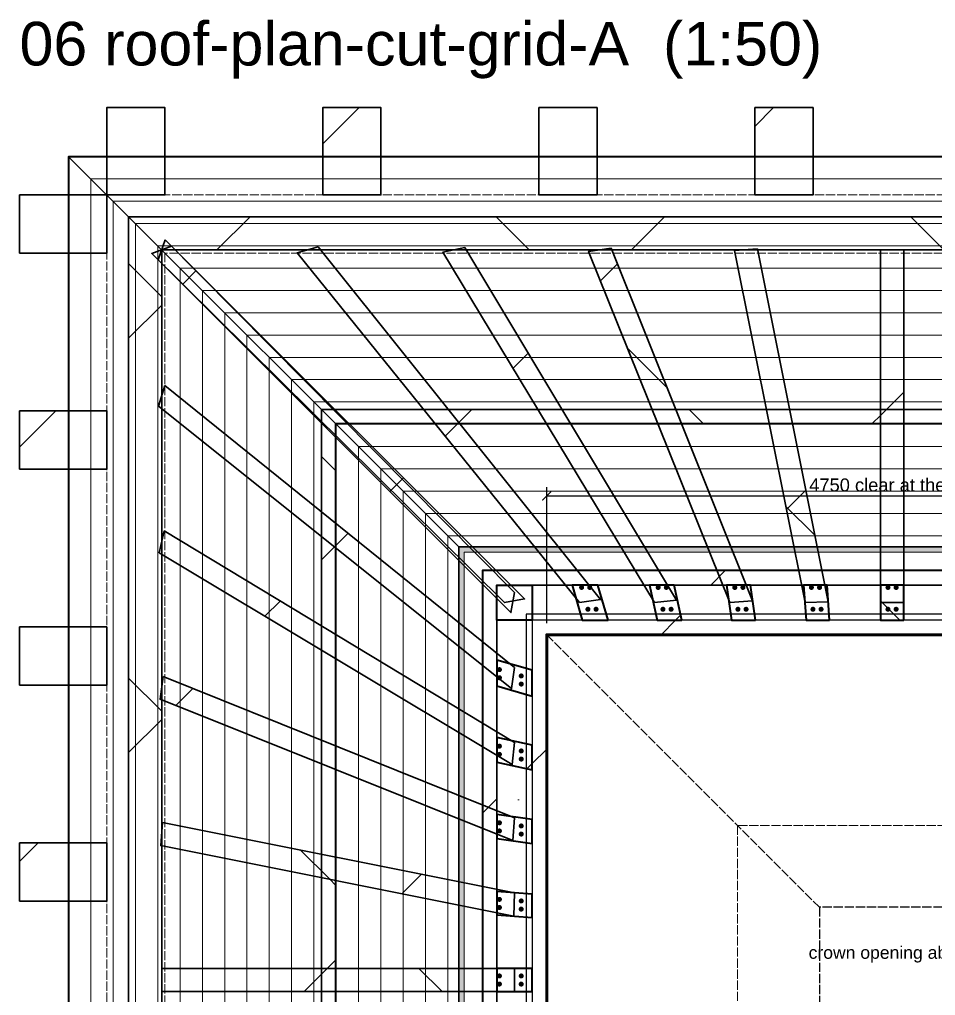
# Model space of a CAD drawing. Header units: millimetres. Extents: x 0 to 157867, y -2 to 14466.
# Drawn here: x 87367 to 93665, y 6627 to 13339 of the extents above; entities that cross this region are included whole.
import ezdxf
from ezdxf.enums import TextEntityAlignment as Align

# ---------------------------------------------------------------- set-up
doc = ezdxf.new("R2010")
doc.units = ezdxf.units.MM
doc.linetypes.add('DASHED', pattern=[1.524, 1.27, -0.254])
for name, color, linetype, lineweight in [('CLADDING', 7, 'Continuous', 9), ('DIMS', 3, 'CONTINUOUS', 18), ('HATCH-CAST', 7, 'CONTINUOUS', 9), ('HATCH-INSULATION', 7, 'Continuous', 9), ('HATCH-PRINTED', 7, 'CONTINUOUS', 9), ('HIDDEN-AXIS', 8, 'DASHED', 18), ('LINES', 7, 'CONTINUOUS', 25), ('OUTLINE-CUT', 7, 'CONTINUOUS', 50), ('OUTLINE-FINE', 7, 'CONTINUOUS', 25), ('SHEET-LABELS', 2, 'Continuous', 25), ('TEXT', 7, 'CONTINUOUS', 18)]:
    doc.layers.add(name, color=color, linetype=linetype, lineweight=lineweight)
doc.styles.get("Standard").update_dxf_attribs({"font": 'arial.ttf'})
doc.dimstyles.new('PYR-1-50', dxfattribs={"dimscale": 50, "dimtxt": 1.8, "dimasz": 1.2, "dimexe": 1.2, "dimexo": 0.8, "dimgap": 0.6, "dimtad": 1, "dimdec": 0, "dimtxsty": 'Standard', "dimblk": 'ARCHTICK', "dimcen": 2.5, "dimclrd": 3, "dimclre": 3, "dimclrt": 7, "dimazin": 3, "dimtfac": 1, "dimtmove": 0, "dimatfit": 3})
pattern_1 = [(45, (0, 0), (-1425.35, 1425.35), [])]
pattern_2 = [(45, (0, 0), (-1425.35, 1425.35), []), (135, (0, 0), (-1425.35, -1425.35), [])]
pattern_3 = [(0, (0, 0), (442.913, 885.827), [0, -885.827])]

# ---------------------------------------------------------------- blocks, each defined once
blk = doc.blocks.new('_ARCHTICK')
at = {"color": 0, "linetype": 'BYBLOCK', "const_width": 0.15}
blk.add_lwpolyline([(-0.5, -0.5), (0.5, 0.5)], dxfattribs=at)

msp = doc.modelspace()

# ---------------------------------------------------------------- hatches: boundary and pattern name
at = {"layer": 'CLADDING', "ltscale": 50}
h = msp.add_hatch(color=7, dxfattribs=at)
h.dxf.hatch_style = 1
h.paths.add_polyline_path([(96346.1, 9712.3), (96346.1, 3753.9), (90387.7, 3753.9), (90387.7, 9712.3)])
h.paths.add_polyline_path([(96308.6, 9674.8), (90425.2, 9674.8), (90425.2, 3791.4), (96308.6, 3791.4)])
at = {"layer": 'HATCH-CAST', "ltscale": 50}
h = msp.add_hatch(dxfattribs=at)
h.set_pattern_fill('ANSI37', scale=25.19685)
h.set_pattern_definition(pattern_2)
h.paths.add_polyline_path([(98616.9, 1483.1), (88116.9, 1483.1), (88116.9, 11983.1), (98616.9, 11983.1)])
h.paths.add_polyline_path([(88319.4, 11687.1), (88344.4, 11662.1), (88344.4, 10751.1), (88323.4, 10679.1), (88344.4, 10662.2), (88344.4, 9746.6), (88327.9, 9671.4), (88344.4, 9661.5), (88344.4, 8742.1), (88333, 8664.3), (88344.4, 8659.8), (88344.4, 7737.6), (88338.6, 7658.2), (88344.4, 7657), (88344.4, 6813.1), (88344.4, 6653.1), (88344.4, 5809.2), (88338.6, 5808), (88344.4, 5728.6), (88344.4, 4806.4), (88333, 4801.9), (88344.4, 4724.1), (88344.4, 3804.7), (88327.9, 3794.8), (88344.4, 3719.6), (88344.4, 2803.9), (88323.4, 2787.1), (88344.4, 2715.1), (88344.4, 1804.1), (88319.4, 1779.1), (88319.5, 1778.7), (88275.9, 1735.6), (88344.4, 1710.6), (88369.4, 1642.1), (88412.5, 1685.7), (88412.9, 1685.6), (88437.9, 1710.6), (89348.9, 1710.6), (89420.9, 1689.6), (89437.7, 1710.6), (90353.4, 1710.6), (90428.6, 1694.1), (90438.5, 1710.6), (91357.9, 1710.6), (91435.7, 1699.2), (91440.2, 1710.6), (92362.4, 1710.6), (92441.8, 1704.8), (92443, 1710.6), (93286.9, 1710.6), (93446.9, 1710.6), (94290.8, 1710.6), (94292, 1704.8), (94371.4, 1710.6), (95293.6, 1710.6), (95298.1, 1699.2), (95375.9, 1710.6), (96295.3, 1710.6), (96305.2, 1694.1), (96380.4, 1710.6), (97296, 1710.6), (97312.9, 1689.6), (97384.9, 1710.6), (98295.9, 1710.6), (98320.9, 1685.6), (98321.2, 1685.7), (98364.4, 1642.1), (98389.4, 1710.6), (98457.9, 1735.6), (98414.3, 1778.7), (98414.4, 1779.1), (98389.4, 1804.1), (98389.4, 2715.1), (98410.4, 2787.1), (98389.4, 2803.9), (98389.4, 3719.6), (98405.9, 3794.8), (98389.4, 3804.7), (98389.4, 4724.1), (98400.7, 4801.9), (98389.4, 4806.4), (98389.4, 5728.6), (98395.2, 5808), (98389.4, 5809.2), (98389.4, 6653.1), (98389.4, 6813.1), (98389.4, 7657), (98395.2, 7658.2), (98389.4, 7737.6), (98389.4, 8659.8), (98400.7, 8664.3), (98389.4, 8742.1), (98389.4, 9661.5), (98405.9, 9671.4), (98389.4, 9746.6), (98389.4, 10662.2), (98410.4, 10679.1), (98389.4, 10751.1), (98389.4, 11662.1), (98414.4, 11687.1), (98414.3, 11687.5), (98457.9, 11730.6), (98389.4, 11755.6), (98364.4, 11824.1), (98321.2, 11780.5), (98320.9, 11780.6), (98295.9, 11755.6), (97384.9, 11755.6), (97312.9, 11776.6), (97296, 11755.6), (96380.4, 11755.6), (96305.2, 11772.1), (96295.3, 11755.6), (95375.9, 11755.6), (95298.1, 11766.9), (95293.6, 11755.6), (94371.4, 11755.6), (94292, 11761.4), (94290.8, 11755.6), (93446.9, 11755.6), (93286.9, 11755.6), (92443, 11755.6), (92441.8, 11761.4), (92362.4, 11755.6), (91440.2, 11755.6), (91435.7, 11766.9), (91357.9, 11755.6), (90438.5, 11755.6), (90428.6, 11772.1), (90353.4, 11755.6), (89437.7, 11755.6), (89420.9, 11776.6), (89348.9, 11755.6), (88437.9, 11755.6), (88412.9, 11780.6), (88412.5, 11780.5), (88369.4, 11824.1), (88344.4, 11755.6), (88275.9, 11730.6), (88319.5, 11687.5)])
h = msp.add_hatch(dxfattribs=at)
h.set_pattern_fill('ANSI37', scale=25.19685)
h.set_pattern_definition(pattern_2)
h.paths.add_polyline_path([(88344.4, 11755.6), (88369.4, 11824.1), (88412.5, 11780.5)])
h = msp.add_hatch(dxfattribs=at)
h.set_pattern_fill('ANSI37', scale=25.19685)
h.set_pattern_definition(pattern_2)
h.paths.add_polyline_path([(90425.2, 9603.4), (88275.9, 11730.6), (88412.9, 11780.6), (90518.7, 9674.8), (90425.2, 9674.8)])
h = msp.add_hatch(dxfattribs=at)
h.set_pattern_fill('ANSI37', scale=25.19685)
h.set_pattern_definition(pattern_2)
h.paths.add_polyline_path([(89276.9, 11734.6), (89420.9, 11776.6), (91102.4, 9674.8), (90939.1, 9674.8)])
h = msp.add_hatch(dxfattribs=at)
h.set_pattern_fill('ANSI37', scale=25.19685)
h.set_pattern_definition(pattern_2)
h.paths.add_polyline_path([(90278.2, 11739.1), (90428.6, 11772.1), (91687, 9674.8), (91525.3, 9674.8)])
h = msp.add_hatch(dxfattribs=at)
h.set_pattern_fill('ANSI37', scale=25.19685)
h.set_pattern_definition(pattern_2)
h.paths.add_polyline_path([(91280.1, 11744.2), (91435.7, 11766.9), (92272.5, 9674.8), (92111.8, 9674.8)])
h = msp.add_hatch(dxfattribs=at)
h.set_pattern_fill('ANSI37', scale=25.19685)
h.set_pattern_definition(pattern_2)
h.paths.add_polyline_path([(92283, 11749.8), (92441.8, 11761.4), (92859.1, 9674.8), (92699, 9674.8)])
h = msp.add_hatch(dxfattribs=at)
h.set_pattern_fill('ANSI37', scale=25.19685)
h.set_pattern_definition(pattern_2)
h.paths.add_polyline_path([(93286.9, 11755.6), (93446.9, 11755.6), (93446.9, 9674.8), (93286.9, 9674.8)])
h = msp.add_hatch(dxfattribs=at)
h.set_pattern_fill('ANSI37', scale=25.19685)
h.set_pattern_definition(pattern_2)
h.paths.add_polyline_path([(90425.2, 9603.4), (90425.2, 9581.3), (88319.4, 11687.1), (88319.5, 11687.5)])
h = msp.add_hatch(dxfattribs=at)
h.set_pattern_fill('ANSI37', scale=25.19685)
h.set_pattern_definition(pattern_2)
h.paths.add_polyline_path([(90425.2, 9160.9), (90425.2, 8997.6), (88323.4, 10679.1), (88365.4, 10823.1)])
h = msp.add_hatch(dxfattribs=at)
h.set_pattern_fill('ANSI37', scale=25.19685)
h.set_pattern_definition(pattern_2)
h.paths.add_polyline_path([(90225.1, 10559.6), (89633.9, 10559.6), (89536.8, 10656.6), (90146.7, 10656.6)])
h = msp.add_hatch(dxfattribs=at)
h.set_pattern_fill('ANSI37', scale=25.19685)
h.set_pattern_definition(pattern_2)
h.paths.add_polyline_path([(90990.8, 10559.6), (90394.6, 10559.6), (90316.9, 10656.6), (90932.1, 10656.6)])
h = msp.add_hatch(dxfattribs=at)
h.set_pattern_fill('ANSI37', scale=25.19685)
h.set_pattern_definition(pattern_2)
h.paths.add_polyline_path([(91756.2, 10559.6), (91156.1, 10559.6), (91097.9, 10656.6), (91717.2, 10656.6)])
h = msp.add_hatch(dxfattribs=at)
h.set_pattern_fill('ANSI37', scale=25.19685)
h.set_pattern_definition(pattern_2)
h.paths.add_polyline_path([(92521.6, 10559.6), (91918.6, 10559.6), (91879.8, 10656.6), (92502.1, 10656.6)])
h = msp.add_hatch(dxfattribs=at)
h.set_pattern_fill('ANSI37', scale=25.19685)
h.set_pattern_definition(pattern_2)
h.paths.add_polyline_path([(93286.9, 10559.6), (92682.2, 10559.6), (92662.8, 10656.6), (93286.9, 10656.6)])
h = msp.add_hatch(dxfattribs=at)
h.set_pattern_fill('ANSI37', scale=25.19685)
h.set_pattern_definition(pattern_2)
h.paths.add_polyline_path([(94051.6, 10559.6), (93446.9, 10559.6), (93446.9, 10656.6), (94071, 10656.6)])
h = msp.add_hatch(dxfattribs=at)
h.set_pattern_fill('ANSI37', scale=25.19685)
h.set_pattern_definition(pattern_2)
h.paths.add_polyline_path([(89540.4, 10466.1), (89540.4, 9874.9), (89443.4, 9953.2), (89443.4, 10563.2)])
h = msp.add_hatch(dxfattribs=at)
h.set_pattern_fill('ANSI37', scale=25.19685)
h.set_pattern_definition(pattern_2)
h.paths.add_polyline_path([(90425.2, 8574.7), (90425.2, 8413), (88327.9, 9671.4), (88360.9, 9821.8)])
h = msp.add_hatch(dxfattribs=at)
h.set_pattern_fill('ANSI37', scale=25.19685)
h.set_pattern_definition(pattern_2)
h.paths.add_polyline_path([(89540.4, 9705.4), (89540.4, 9109.2), (89443.4, 9167.9), (89443.4, 9783.1)])
h = msp.add_hatch(dxfattribs=at)
h.set_pattern_fill('ANSI37', scale=25.19685)
h.set_pattern_definition(pattern_2)
h.paths.add_polyline_path([(90650.2, 9449.8), (90891.9, 9449.8), (90891.9, 9208.1), (90650.2, 9208.1)])
h = msp.add_hatch(dxfattribs=at)
h.set_pattern_fill('ANSI37', scale=25.19685)
h.set_pattern_definition(pattern_2)
h.paths.add_polyline_path([(91236.4, 9208.1), (91166.3, 9449.8), (91344, 9449.8), (91414.1, 9208.1)])
h = msp.add_hatch(dxfattribs=at)
h.set_pattern_fill('ANSI37', scale=25.19685)
h.set_pattern_definition(pattern_2)
h.paths.add_polyline_path([(91698, 9449.8), (91868.2, 9449.8), (91920.8, 9208.1), (91750.6, 9208.1)])
h = msp.add_hatch(dxfattribs=at)
h.set_pattern_fill('ANSI37', scale=25.19685)
h.set_pattern_definition(pattern_2)
h.paths.add_polyline_path([(92393.3, 9449.8), (92428.4, 9208.1), (92263.8, 9208.1), (92228.7, 9449.8)])
h = msp.add_hatch(dxfattribs=at)
h.set_pattern_fill('ANSI37', scale=25.19685)
h.set_pattern_definition(pattern_2)
h.paths.add_polyline_path([(92937.1, 9208.1), (92775.9, 9208.1), (92758.4, 9449.8), (92919.5, 9449.8)])
h = msp.add_hatch(dxfattribs=at)
h.set_pattern_fill('ANSI37', scale=25.19685)
h.set_pattern_definition(pattern_2)
h.paths.add_polyline_path([(93286.9, 9208.1), (93286.9, 9449.8), (93446.9, 9449.8), (93446.9, 9208.1)])
h = msp.add_hatch(dxfattribs=at)
h.set_pattern_fill('ANSI37', scale=25.19685)
h.set_pattern_definition(pattern_2)
h.paths.add_polyline_path([(89540.4, 8943.9), (89540.4, 8343.8), (89443.4, 8382.8), (89443.4, 9002.1)])
h = msp.add_hatch(dxfattribs=at)
h.set_pattern_fill('ANSI37', scale=25.19685)
h.set_pattern_definition(pattern_2)
h.paths.add_polyline_path([(90891.9, 8863.6), (90891.9, 8685.9), (90650.2, 8755.9), (90650.2, 8933.7)])
h = msp.add_hatch(dxfattribs=at)
h.set_pattern_fill('ANSI37', scale=25.19685)
h.set_pattern_definition(pattern_2)
h.paths.add_polyline_path([(90425.2, 7988.2), (90425.2, 7827.5), (88333, 8664.3), (88355.7, 8819.9)])
h = msp.add_hatch(dxfattribs=at)
h.set_pattern_fill('ANSI37', scale=25.19685)
h.set_pattern_definition(pattern_2)
h.paths.add_polyline_path([(90650.2, 8402), (90891.9, 8349.4), (90891.9, 8179.2), (90650.2, 8231.8)])
h = msp.add_hatch(dxfattribs=at)
h.set_pattern_fill('ANSI37', scale=25.19685)
h.set_pattern_definition(pattern_2)
h.paths.add_polyline_path([(89540.4, 8181.4), (89540.4, 7578.4), (89443.4, 7597.9), (89443.4, 8220.2)])
h = msp.add_hatch(dxfattribs=at)
h.set_pattern_fill('ANSI37', scale=25.19685)
h.set_pattern_definition(pattern_2)
h.paths.add_polyline_path([(90650.2, 7706.6), (90650.2, 7871.3), (90891.9, 7836.2), (90891.9, 7671.6)])
h = msp.add_hatch(dxfattribs=at)
h.set_pattern_fill('ANSI37', scale=25.19685)
h.set_pattern_definition(pattern_2)
h.paths.add_polyline_path([(90425.2, 7401), (90425.2, 7240.8), (88338.6, 7658.2), (88350.2, 7817)])
h = msp.add_hatch(dxfattribs=at)
h.set_pattern_fill('ANSI37', scale=25.19685)
h.set_pattern_definition(pattern_2)
h.paths.add_polyline_path([(89540.4, 7417.8), (89540.4, 6813.1), (89443.4, 6813.1), (89443.4, 7437.2)])
h = msp.add_hatch(dxfattribs=at)
h.set_pattern_fill('ANSI37', scale=25.19685)
h.set_pattern_definition(pattern_2)
h.paths.add_polyline_path([(90891.9, 7162.9), (90650.2, 7180.4), (90650.2, 7341.6), (90891.9, 7324.1)])
h = msp.add_hatch(dxfattribs=at)
h.set_pattern_fill('ANSI37', scale=25.19685)
h.set_pattern_definition(pattern_2)
h.paths.add_polyline_path([(90425.2, 6813.1), (90425.2, 6653.1), (88344.4, 6653.1), (88344.4, 6813.1)])
h = msp.add_hatch(dxfattribs=at)
h.set_pattern_fill('ANSI37', scale=25.19685)
h.set_pattern_definition(pattern_2)
h.paths.add_polyline_path([(90891.9, 6813.1), (90891.9, 6653.1), (90650.2, 6653.1), (90650.2, 6813.1)])
h = msp.add_hatch(dxfattribs=at)
h.set_pattern_fill('ANSI37', scale=25.19685)
h.set_pattern_definition(pattern_2)
h.paths.add_polyline_path([(89540.4, 6653.1), (89540.4, 6048.4), (89443.4, 6029), (89443.4, 6653.1)])
at = {"layer": 'HATCH-INSULATION', "ltscale": 50}
h = msp.add_hatch(dxfattribs=at)
h.set_pattern_fill('DOTS', scale=23.622047)
h.set_pattern_definition(pattern_3)
h.paths.add_polyline_path([(90425.2, 9674.8), (96308.6, 9674.8), (96308.6, 3791.4), (90425.2, 3791.4)])
h.paths.add_polyline_path([(96183.6, 3916.4), (96183.6, 9549.8), (90550.2, 9549.8), (90550.2, 3916.4)])
h = msp.add_hatch(dxfattribs=at)
h.set_pattern_fill('DOTS', scale=23.622047)
h.set_pattern_definition(pattern_3)
h.paths.add_polyline_path([(90891.9, 9449.8), (91166.3, 9449.8), (91224.3, 9249.8), (90891.9, 9249.8)])
h = msp.add_hatch(dxfattribs=at)
h.set_pattern_fill('DOTS', scale=23.622047)
h.set_pattern_definition(pattern_3)
h.paths.add_polyline_path([(91402, 9249.8), (91344, 9449.8), (91698, 9449.8), (91741.5, 9249.8)])
h = msp.add_hatch(dxfattribs=at)
h.set_pattern_fill('DOTS', scale=23.622047)
h.set_pattern_definition(pattern_3)
h.paths.add_polyline_path([(91911.7, 9249.8), (91868.2, 9449.8), (92228.7, 9449.8), (92257.7, 9249.8)])
h = msp.add_hatch(dxfattribs=at)
h.set_pattern_fill('DOTS', scale=23.622047)
h.set_pattern_definition(pattern_3)
h.paths.add_polyline_path([(92393.3, 9449.8), (92758.4, 9449.8), (92772.9, 9249.8), (92422.3, 9249.8)])
h = msp.add_hatch(dxfattribs=at)
h.set_pattern_fill('DOTS', scale=23.622047)
h.set_pattern_definition(pattern_3)
h.paths.add_polyline_path([(93286.9, 9449.8), (93286.9, 9249.8), (92934, 9249.8), (92919.5, 9449.8)])
h = msp.add_hatch(dxfattribs=at)
h.set_pattern_fill('DOTS', scale=23.622047)
h.set_pattern_definition(pattern_3)
h.paths.add_polyline_path([(93799.7, 9249.8), (93446.9, 9249.8), (93446.9, 9449.8), (93814.2, 9449.8)])
h = msp.add_hatch(dxfattribs=at)
h.set_pattern_fill('DOTS', scale=23.622047)
h.set_pattern_definition(pattern_3)
h.paths.add_polyline_path([(90650.2, 9208.1), (90850.2, 9208.1), (90850.2, 8875.7), (90650.2, 8933.7)])
h = msp.add_hatch(dxfattribs=at)
h.set_pattern_fill('DOTS', scale=23.622047)
h.set_pattern_definition(pattern_3)
h.paths.add_polyline_path([(90650.2, 8402), (90650.2, 8755.9), (90850.2, 8697.9), (90850.2, 8358.5)])
h = msp.add_hatch(dxfattribs=at)
h.set_pattern_fill('DOTS', scale=23.622047)
h.set_pattern_definition(pattern_3)
h.paths.add_polyline_path([(90850.2, 7842.2), (90650.2, 7871.3), (90650.2, 8231.8), (90850.2, 8188.3)])
h = msp.add_hatch(dxfattribs=at)
h.set_pattern_fill('DOTS', scale=23.622047)
h.set_pattern_definition(pattern_3)
h.paths.add_polyline_path([(90850.2, 7677.6), (90850.2, 7327.1), (90650.2, 7341.6), (90650.2, 7706.6)])
h = msp.add_hatch(dxfattribs=at)
h.set_pattern_fill('DOTS', scale=23.622047)
h.set_pattern_definition(pattern_3)
h.paths.add_polyline_path([(90650.2, 7180.4), (90850.2, 7165.9), (90850.2, 6813.1), (90650.2, 6813.1)])
h = msp.add_hatch(dxfattribs=at)
h.set_pattern_fill('DOTS', scale=23.622047)
h.set_pattern_definition(pattern_3)
h.paths.add_polyline_path([(90650.2, 6653.1), (90850.2, 6653.1), (90850.2, 6300.2), (90650.2, 6285.7)])
at = {"layer": 'HATCH-PRINTED', "ltscale": 50}
h = msp.add_hatch(dxfattribs=at)
h.set_pattern_fill('ANSI31', scale=25.19685)
h.set_pattern_definition(pattern_1)
h.paths.add_polyline_path([(88366.9, 12733.1), (88366.9, 12395.6), (87966.9, 12395.6), (87966.9, 12733.1)])
h = msp.add_hatch(dxfattribs=at)
h.set_pattern_fill('ANSI31', scale=25.19685)
h.set_pattern_definition(pattern_1)
h.paths.add_polyline_path([(89852.6, 12733.1), (89852.6, 12395.6), (89452.6, 12395.6), (89452.6, 12733.1)])
h = msp.add_hatch(dxfattribs=at)
h.set_pattern_fill('ANSI31', scale=25.19685)
h.set_pattern_definition(pattern_1)
h.paths.add_polyline_path([(91338.3, 12733.1), (91338.3, 12395.6), (90938.3, 12395.6), (90938.3, 12733.1)])
h = msp.add_hatch(dxfattribs=at)
h.set_pattern_fill('ANSI31', scale=25.19685)
h.set_pattern_definition(pattern_1)
h.paths.add_polyline_path([(92824, 12733.1), (92824, 12395.6), (92424, 12395.6), (92424, 12733.1)])
h = msp.add_hatch(dxfattribs=at)
h.set_pattern_fill('ANSI31', scale=25.19685)
h.set_pattern_definition(pattern_1)
h.paths.add_polyline_path([(87366.9, 12133.1), (87704.4, 12133.1), (87704.4, 11733.1), (87366.9, 11733.1)])
h = msp.add_hatch(dxfattribs=at)
h.set_pattern_fill('ANSI31', scale=25.19685)
h.set_pattern_definition(pattern_1)
h.paths.add_polyline_path([(87366.9, 10647.4), (87704.4, 10647.4), (87704.4, 10247.4), (87366.9, 10247.4)])
h = msp.add_hatch(dxfattribs=at)
h.set_pattern_fill('ANSI31', scale=25.19685)
h.set_pattern_definition(pattern_1)
h.paths.add_polyline_path([(90550.2, 3916.4), (90550.2, 9549.8), (96183.6, 9549.8), (96183.6, 3916.4)])
h.paths.add_polyline_path([(95389.7, 9449.8), (95035.8, 9449.8), (94865.6, 9449.8), (94505, 9449.8), (94340.4, 9449.8), (93975.4, 9449.8), (93814.2, 9449.8), (93446.9, 9449.8), (93286.9, 9449.8), (92919.5, 9449.8), (92758.4, 9449.8), (92393.3, 9449.8), (92228.7, 9449.8), (91868.2, 9449.8), (91698, 9449.8), (91344, 9449.8), (91166.3, 9449.8), (90891.9, 9449.8), (90650.2, 9449.8), (90650.2, 9208.1), (90650.2, 8933.7), (90650.2, 8755.9), (90650.2, 8402), (90650.2, 8231.8), (90650.2, 7871.3), (90650.2, 7706.6), (90650.2, 7341.6), (90650.2, 7180.4), (90650.2, 6813.1), (90650.2, 6653.1), (90650.2, 6285.7), (90650.2, 6124.6), (90650.2, 5759.5), (90650.2, 5594.9), (90650.2, 5234.4), (90650.2, 5064.2), (90650.2, 4710.2), (90650.2, 4532.5), (90650.2, 4258.1), (90650.2, 4016.4), (90891.9, 4016.4), (91166.3, 4016.4), (91344, 4016.4), (91698, 4016.4), (91868.2, 4016.4), (92228.7, 4016.4), (92393.3, 4016.4), (92758.4, 4016.4), (92919.5, 4016.4), (93286.9, 4016.4), (93446.9, 4016.4), (93814.2, 4016.4), (93975.4, 4016.4), (94340.4, 4016.4), (94505, 4016.4), (94865.6, 4016.4), (95035.8, 4016.4), (95389.7, 4016.4), (95567.5, 4016.4), (95841.9, 4016.4), (96083.6, 4016.4), (96083.6, 4258.1), (96083.6, 4532.5), (96083.6, 4710.2), (96083.6, 5064.2), (96083.6, 5234.4), (96083.6, 5594.9), (96083.6, 5759.5), (96083.6, 6124.6), (96083.6, 6285.7), (96083.6, 6653.1), (96083.6, 6813.1), (96083.6, 7180.4), (96083.6, 7341.6), (96083.6, 7706.6), (96083.6, 7871.3), (96083.6, 8231.8), (96083.6, 8402), (96083.6, 8755.9), (96083.6, 8933.7), (96083.6, 9208.1), (96083.6, 9449.8), (95841.9, 9449.8), (95567.5, 9449.8)])
h = msp.add_hatch(dxfattribs=at)
h.set_pattern_fill('ANSI31', scale=25.19685)
h.set_pattern_definition(pattern_1)
h.paths.add_polyline_path([(90891.9, 8863.6), (90850.2, 8875.7), (90850.2, 9208.1), (90891.9, 9208.1)])
h = msp.add_hatch(dxfattribs=at)
h.set_pattern_fill('ANSI31', scale=25.19685)
h.set_pattern_definition(pattern_1)
h.paths.add_polyline_path([(90891.9, 9208.1), (90891.9, 9249.8), (91224.3, 9249.8), (91236.4, 9208.1)])
h = msp.add_hatch(dxfattribs=at)
h.set_pattern_fill('ANSI31', scale=25.19685)
h.set_pattern_definition(pattern_1)
h.paths.add_polyline_path([(90891.9, 5116.8), (90891.9, 5287), (90891.9, 5630), (90891.9, 5794.6), (90891.9, 6142.1), (90891.9, 6303.3), (90891.9, 6653.1), (90891.9, 6813.1), (90891.9, 7162.9), (90891.9, 7324.1), (90891.9, 7671.6), (90891.9, 7836.2), (90891.9, 8179.2), (90891.9, 8349.4), (90891.9, 8685.9), (90891.9, 8863.6), (90891.9, 9208.1), (91236.4, 9208.1), (91414.1, 9208.1), (91750.6, 9208.1), (91920.8, 9208.1), (92263.8, 9208.1), (92428.4, 9208.1), (92775.9, 9208.1), (92937.1, 9208.1), (93286.9, 9208.1), (93446.9, 9208.1), (93796.7, 9208.1), (93957.9, 9208.1), (94305.4, 9208.1), (94470, 9208.1), (94813, 9208.1), (94983.2, 9208.1), (95319.7, 9208.1), (95497.4, 9208.1), (95841.9, 9208.1), (95841.9, 8863.6), (95841.9, 8685.9), (95841.9, 8349.4), (95841.9, 8179.2), (95841.9, 7836.2), (95841.9, 7671.6), (95841.9, 7324.1), (95841.9, 7162.9), (95841.9, 6813.1), (95841.9, 6653.1), (95841.9, 6303.3), (95841.9, 6142.1), (95841.9, 5794.6), (95841.9, 5630), (95841.9, 5287), (95841.9, 5116.8), (95841.9, 4780.3), (95841.9, 4602.6), (95841.9, 4258.1), (95497.4, 4258.1), (95319.7, 4258.1), (94983.2, 4258.1), (94813, 4258.1), (94470, 4258.1), (94305.4, 4258.1), (93957.9, 4258.1), (93796.7, 4258.1), (93446.9, 4258.1), (93286.9, 4258.1), (92937.1, 4258.1), (92775.9, 4258.1), (92428.4, 4258.1), (92263.8, 4258.1), (91920.8, 4258.1), (91750.6, 4258.1), (91414.1, 4258.1), (91236.4, 4258.1), (90891.9, 4258.1), (90891.9, 4602.6), (90891.9, 4780.3)])
h.paths.add_polyline_path([(95741.9, 4358.1), (95741.9, 9108.1), (90991.9, 9108.1), (90991.9, 4358.1)])
h = msp.add_hatch(dxfattribs=at)
h.set_pattern_fill('ANSI31', scale=25.19685)
h.set_pattern_definition(pattern_1)
h.paths.add_polyline_path([(91750.6, 9208.1), (91414.1, 9208.1), (91402, 9249.8), (91741.5, 9249.8)])
h = msp.add_hatch(dxfattribs=at)
h.set_pattern_fill('ANSI31', scale=25.19685)
h.set_pattern_definition(pattern_1)
h.paths.add_polyline_path([(91920.8, 9208.1), (91911.7, 9249.8), (92257.7, 9249.8), (92263.8, 9208.1)])
h = msp.add_hatch(dxfattribs=at)
h.set_pattern_fill('ANSI31', scale=25.19685)
h.set_pattern_definition(pattern_1)
h.paths.add_polyline_path([(92422.3, 9249.8), (92772.9, 9249.8), (92775.9, 9208.1), (92428.4, 9208.1)])
h = msp.add_hatch(dxfattribs=at)
h.set_pattern_fill('ANSI31', scale=25.19685)
h.set_pattern_definition(pattern_1)
h.paths.add_polyline_path([(93286.9, 9249.8), (93286.9, 9208.1), (92937.1, 9208.1), (92934, 9249.8)])
h = msp.add_hatch(dxfattribs=at)
h.set_pattern_fill('ANSI31', scale=25.19685)
h.set_pattern_definition(pattern_1)
h.paths.add_polyline_path([(93796.7, 9208.1), (93446.9, 9208.1), (93446.9, 9249.8), (93799.7, 9249.8)])
h = msp.add_hatch(dxfattribs=at)
h.set_pattern_fill('ANSI31', scale=25.19685)
h.set_pattern_definition(pattern_1)
h.paths.add_polyline_path([(87366.9, 9161.7), (87704.4, 9161.7), (87704.4, 8761.7), (87366.9, 8761.7)])
h = msp.add_hatch(dxfattribs=at)
h.set_pattern_fill('ANSI31', scale=25.19685)
h.set_pattern_definition(pattern_1)
h.paths.add_polyline_path([(90850.2, 8358.5), (90850.2, 8697.9), (90891.9, 8685.9), (90891.9, 8349.4)])
h = msp.add_hatch(dxfattribs=at)
h.set_pattern_fill('ANSI31', scale=25.19685)
h.set_pattern_definition(pattern_1)
h.paths.add_polyline_path([(90891.9, 7836.2), (90850.2, 7842.2), (90850.2, 8188.3), (90891.9, 8179.2)])
h = msp.add_hatch(dxfattribs=at)
h.set_pattern_fill('ANSI31', scale=25.19685)
h.set_pattern_definition(pattern_1)
h.paths.add_polyline_path([(87366.9, 7676), (87704.4, 7676), (87704.4, 7276), (87366.9, 7276)])
h = msp.add_hatch(dxfattribs=at)
h.set_pattern_fill('ANSI31', scale=25.19685)
h.set_pattern_definition(pattern_1)
h.paths.add_polyline_path([(90891.9, 7671.6), (90891.9, 7324.1), (90850.2, 7327.1), (90850.2, 7677.6)])
h = msp.add_hatch(dxfattribs=at)
h.set_pattern_fill('ANSI31', scale=25.19685)
h.set_pattern_definition(pattern_1)
h.paths.add_polyline_path([(90850.2, 7165.9), (90891.9, 7162.9), (90891.9, 6813.1), (90850.2, 6813.1)])
h = msp.add_hatch(dxfattribs=at)
h.set_pattern_fill('ANSI31', scale=25.19685)
h.set_pattern_definition(pattern_1)
h.paths.add_polyline_path([(90850.2, 6653.1), (90891.9, 6653.1), (90891.9, 6303.3), (90850.2, 6300.2)])
at = {"layer": 'LINES', "ltscale": 50}
h = msp.add_hatch(color=7, dxfattribs=at)
h.dxf.hatch_style = 1
edge = h.paths.add_edge_path()
edge.add_arc((91232, 9433.1), 17.5, 0, 360)
h = msp.add_hatch(color=7, dxfattribs=at)
h.dxf.hatch_style = 1
edge = h.paths.add_edge_path()
edge.add_arc((91288, 9433.1), 17.5, 0, 360)
h = msp.add_hatch(color=7, dxfattribs=at)
h.dxf.hatch_style = 1
edge = h.paths.add_edge_path()
edge.add_arc((91758.7, 9433.1), 17.5, 0, 360)
h = msp.add_hatch(color=7, dxfattribs=at)
h.dxf.hatch_style = 1
edge = h.paths.add_edge_path()
edge.add_arc((91814.7, 9433.1), 17.5, 0, 360)
h = msp.add_hatch(color=7, dxfattribs=at)
h.dxf.hatch_style = 1
edge = h.paths.add_edge_path()
edge.add_arc((92285.5, 9433.1), 17.5, 0, 360)
h = msp.add_hatch(color=7, dxfattribs=at)
h.dxf.hatch_style = 1
edge = h.paths.add_edge_path()
edge.add_arc((92341.5, 9433.1), 17.5, 0, 360)
h = msp.add_hatch(color=7, dxfattribs=at)
h.dxf.hatch_style = 1
edge = h.paths.add_edge_path()
edge.add_arc((92812.2, 9433.1), 17.5, 0, 360)
h = msp.add_hatch(color=7, dxfattribs=at)
h.dxf.hatch_style = 1
edge = h.paths.add_edge_path()
edge.add_arc((92868.2, 9433.1), 17.5, 0, 360)
h = msp.add_hatch(color=7, dxfattribs=at)
h.dxf.hatch_style = 1
edge = h.paths.add_edge_path()
edge.add_arc((93338.9, 9433.1), 17.5, 0, 360)
h = msp.add_hatch(color=7, dxfattribs=at)
h.dxf.hatch_style = 1
edge = h.paths.add_edge_path()
edge.add_arc((93394.9, 9433.1), 17.5, 0, 360)
h = msp.add_hatch(color=7, dxfattribs=at)
h.dxf.hatch_style = 1
edge = h.paths.add_edge_path()
edge.add_arc((91275.5, 9283.1), 17.5, 0, 360)
h = msp.add_hatch(color=7, dxfattribs=at)
h.dxf.hatch_style = 1
edge = h.paths.add_edge_path()
edge.add_arc((91331.5, 9283.1), 17.5, 0, 360)
h = msp.add_hatch(color=7, dxfattribs=at)
h.dxf.hatch_style = 1
edge = h.paths.add_edge_path()
edge.add_arc((91791.4, 9283.1), 17.5, 0, 360)
h = msp.add_hatch(color=7, dxfattribs=at)
h.dxf.hatch_style = 1
edge = h.paths.add_edge_path()
edge.add_arc((91847.4, 9283.1), 17.5, 0, 360)
h = msp.add_hatch(color=7, dxfattribs=at)
h.dxf.hatch_style = 1
edge = h.paths.add_edge_path()
edge.add_arc((92307.2, 9283.1), 17.5, 0, 360)
h = msp.add_hatch(color=7, dxfattribs=at)
h.dxf.hatch_style = 1
edge = h.paths.add_edge_path()
edge.add_arc((92363.2, 9283.1), 17.5, 0, 360)
h = msp.add_hatch(color=7, dxfattribs=at)
h.dxf.hatch_style = 1
edge = h.paths.add_edge_path()
edge.add_arc((92823, 9283.1), 17.5, 0, 360)
h = msp.add_hatch(color=7, dxfattribs=at)
h.dxf.hatch_style = 1
edge = h.paths.add_edge_path()
edge.add_arc((92879, 9283.1), 17.5, 0, 360)
h = msp.add_hatch(color=7, dxfattribs=at)
h.dxf.hatch_style = 1
edge = h.paths.add_edge_path()
edge.add_arc((93338.9, 9283.1), 17.5, 0, 360)
h = msp.add_hatch(color=7, dxfattribs=at)
h.dxf.hatch_style = 1
edge = h.paths.add_edge_path()
edge.add_arc((93394.9, 9283.1), 17.5, 0, 360)
h = msp.add_hatch(color=7, dxfattribs=at)
h.dxf.hatch_style = 1
edge = h.paths.add_edge_path()
edge.add_arc((90666.9, 8868), 17.5, 0, 360)
h = msp.add_hatch(color=7, dxfattribs=at)
h.dxf.hatch_style = 1
edge = h.paths.add_edge_path()
edge.add_arc((90666.9, 8812), 17.5, 0, 360)
h = msp.add_hatch(color=7, dxfattribs=at)
h.dxf.hatch_style = 1
edge = h.paths.add_edge_path()
edge.add_arc((90816.9, 8824.5), 17.5, 0, 360)
h = msp.add_hatch(color=7, dxfattribs=at)
h.dxf.hatch_style = 1
edge = h.paths.add_edge_path()
edge.add_arc((90816.9, 8768.5), 17.5, 0, 360)
h = msp.add_hatch(color=7, dxfattribs=at)
h.dxf.hatch_style = 1
edge = h.paths.add_edge_path()
edge.add_arc((90666.9, 8341.3), 17.5, 0, 360)
h = msp.add_hatch(color=7, dxfattribs=at)
h.dxf.hatch_style = 1
edge = h.paths.add_edge_path()
edge.add_arc((90816.9, 8308.6), 17.5, 0, 360)
h = msp.add_hatch(color=7, dxfattribs=at)
h.dxf.hatch_style = 1
edge = h.paths.add_edge_path()
edge.add_arc((90666.9, 8285.3), 17.5, 0, 360)
h = msp.add_hatch(color=7, dxfattribs=at)
h.dxf.hatch_style = 1
edge = h.paths.add_edge_path()
edge.add_arc((90816.9, 8252.6), 17.5, 0, 360)
h = msp.add_hatch(color=7, dxfattribs=at)
h.dxf.hatch_style = 1
edge = h.paths.add_edge_path()
edge.add_arc((90666.9, 7814.5), 17.5, 0, 360)
h = msp.add_hatch(color=7, dxfattribs=at)
h.dxf.hatch_style = 1
edge = h.paths.add_edge_path()
edge.add_arc((90816.9, 7792.8), 17.5, 0, 360)
h = msp.add_hatch(color=7, dxfattribs=at)
h.dxf.hatch_style = 1
edge = h.paths.add_edge_path()
edge.add_arc((90666.9, 7758.5), 17.5, 0, 360)
h = msp.add_hatch(color=7, dxfattribs=at)
h.dxf.hatch_style = 1
edge = h.paths.add_edge_path()
edge.add_arc((90816.9, 7736.8), 17.5, 0, 360)
h = msp.add_hatch(color=7, dxfattribs=at)
h.dxf.hatch_style = 1
edge = h.paths.add_edge_path()
edge.add_arc((90666.9, 7287.8), 17.5, 0, 360)
h = msp.add_hatch(color=7, dxfattribs=at)
h.dxf.hatch_style = 1
edge = h.paths.add_edge_path()
edge.add_arc((90666.9, 7231.8), 17.5, 0, 360)
h = msp.add_hatch(color=7, dxfattribs=at)
h.dxf.hatch_style = 1
edge = h.paths.add_edge_path()
edge.add_arc((90816.9, 7276.9), 17.5, 0, 360)
h = msp.add_hatch(color=7, dxfattribs=at)
h.dxf.hatch_style = 1
edge = h.paths.add_edge_path()
edge.add_arc((90816.9, 7220.9), 17.5, 0, 360)
h = msp.add_hatch(color=7, dxfattribs=at)
h.dxf.hatch_style = 1
edge = h.paths.add_edge_path()
edge.add_arc((90666.9, 6761.1), 17.5, 0, 360)
h = msp.add_hatch(color=7, dxfattribs=at)
h.dxf.hatch_style = 1
edge = h.paths.add_edge_path()
edge.add_arc((90666.9, 6705.1), 17.5, 0, 360)
h = msp.add_hatch(color=7, dxfattribs=at)
h.dxf.hatch_style = 1
edge = h.paths.add_edge_path()
edge.add_arc((90816.9, 6761.1), 17.5, 0, 360)
h = msp.add_hatch(color=7, dxfattribs=at)
h.dxf.hatch_style = 1
edge = h.paths.add_edge_path()
edge.add_arc((90816.9, 6705.1), 17.5, 0, 360)

# ---------------------------------------------------------------- linework, layer by layer
at = {"layer": 'HIDDEN-AXIS', "linetype": 'DASHED', "lineweight": 15, "ltscale": 50}
for points in [[(87966.9, 1333.1), (98766.9, 1333.1), (98766.9, 12133.1), (87966.9, 12133.1), (87966.9, 1333.1)], [(88366.9, 1733.1), (98366.9, 1733.1), (98366.9, 11733.1), (88366.9, 11733.1), (88366.9, 1733.1)], [(92304.4, 5670.6), (94429.4, 5670.6), (94429.4, 7795.6), (92304.4, 7795.6), (92304.4, 5670.6)]]:
    msp.add_lwpolyline(points, dxfattribs=at)
at = {"layer": 'HIDDEN-AXIS', "linetype": 'DASHED', "lineweight": 20, "ltscale": 50}
msp.add_lwpolyline([(90991.9, 9108.1), (92866.9, 7233.1)], dxfattribs=at)
at = {"layer": 'HIDDEN-AXIS', "linetype": 'DASHED', "lineweight": 25, "ltscale": 50}
msp.add_lwpolyline([(92866.9, 6233.1), (93866.9, 6233.1), (93866.9, 7233.1), (92866.9, 7233.1), (92866.9, 6233.1)], dxfattribs=at)
at = {"layer": 'LINES', "lineweight": 35, "ltscale": 50}
msp.add_lwpolyline([(87704.4, 12395.6), (90387.7, 9712.3)], dxfattribs=at)
at = {"layer": 'OUTLINE-CUT', "lineweight": 40, "ltscale": 50}
for points in [[(87704.4, 1070.6), (99029.4, 1070.6), (99029.4, 12395.6), (87704.4, 12395.6)], [(90550.2, 3916.4), (96183.6, 3916.4), (96183.6, 9549.8), (90550.2, 9549.8)], [(90891.9, 9208.1), (90650.2, 9208.1), (90650.2, 9449.8), (90891.9, 9449.8)], [(91414.1, 9208.1), (91344, 9449.8), (91166.3, 9449.8), (91236.4, 9208.1)], [(91920.8, 9208.1), (91868.2, 9449.8), (91698, 9449.8), (91750.6, 9208.1)], [(92428.4, 9208.1), (92393.3, 9449.8), (92228.7, 9449.8), (92263.8, 9208.1)], [(92937.1, 9208.1), (92919.6, 9449.8), (92758.4, 9449.8), (92775.9, 9208.1)], [(93446.9, 9208.1), (93446.9, 9449.8), (93286.9, 9449.8), (93286.9, 9208.1)], [(90891.9, 8863.6), (90650.2, 8933.7), (90650.2, 8756), (90891.9, 8685.9)], [(90891.9, 8349.4), (90650.2, 8402), (90650.2, 8231.8), (90891.9, 8179.2)], [(90891.9, 7836.2), (90650.2, 7871.3), (90650.2, 7706.7), (90891.9, 7671.6)], [(90891.9, 7324.1), (90650.2, 7341.6), (90650.2, 7180.4), (90891.9, 7162.9)], [(90891.9, 6813.1), (90650.2, 6813.1), (90650.2, 6653.1), (90891.9, 6653.1)]]:
    msp.add_lwpolyline(points, close=True, dxfattribs=at)
at = {"layer": 'OUTLINE-CUT', "lineweight": 60, "ltscale": 50}
msp.add_lwpolyline([(90991.9, 4358.1), (95741.9, 4358.1), (95741.9, 9108.1), (90991.9, 9108.1)], close=True, dxfattribs=at)
at = {"layer": 'OUTLINE-FINE', "lineweight": 35, "ltscale": 50}
for points in [[(87966.9, 12133.1), (88366.9, 12133.1), (88366.9, 12733.1), (87966.9, 12733.1)], [(89452.6, 12133.1), (89852.6, 12133.1), (89852.6, 12733.1), (89452.6, 12733.1)], [(90938.3, 12133.1), (91338.3, 12133.1), (91338.3, 12733.1), (90938.3, 12733.1)], [(92424, 12133.1), (92824, 12133.1), (92824, 12733.1), (92424, 12733.1)], [(87366.9, 11733.1), (87966.9, 11733.1), (87966.9, 12133.1), (87366.9, 12133.1)], [(87366.9, 10247.4), (87966.9, 10247.4), (87966.9, 10647.4), (87366.9, 10647.4)], [(87366.9, 8761.7), (87966.9, 8761.7), (87966.9, 9161.7), (87366.9, 9161.7)], [(87366.9, 7276), (87966.9, 7276), (87966.9, 7676), (87366.9, 7676)]]:
    msp.add_lwpolyline(points, close=True, dxfattribs=at)
at = {"layer": 'OUTLINE-FINE', "lineweight": 0, "ltscale": 50}
for points in [[(87857.7, 1223.9), (98876.1, 1223.9), (98876.1, 12242.3), (87857.7, 12242.3)], [(88011.1, 1377.3), (98722.7, 1377.3), (98722.7, 12088.9), (88011.1, 12088.9)], [(88164.4, 1530.6), (98569.4, 1530.6), (98569.4, 11935.6), (88164.4, 11935.6)], [(88317.7, 1683.9), (98416.1, 1683.9), (98416.1, 11782.3), (88317.7, 11782.3)], [(88471.1, 1837.3), (98262.7, 1837.3), (98262.7, 11628.9), (88471.1, 11628.9)], [(88624.4, 1990.6), (98109.4, 1990.6), (98109.4, 11475.6), (88624.4, 11475.6)], [(88777.7, 2143.9), (97956.1, 2143.9), (97956.1, 11322.3), (88777.7, 11322.3)], [(88931.1, 2297.3), (97802.7, 2297.3), (97802.7, 11168.9), (88931.1, 11168.9)], [(89084.4, 2450.6), (97649.4, 2450.6), (97649.4, 11015.6), (89084.4, 11015.6)], [(89237.7, 2603.9), (97496.1, 2603.9), (97496.1, 10862.3), (89237.7, 10862.3)], [(89391.1, 2757.3), (97342.7, 2757.3), (97342.7, 10708.9), (89391.1, 10708.9)], [(89544.4, 2910.6), (97189.4, 2910.6), (97189.4, 10555.6), (89544.4, 10555.6)], [(89697.7, 3063.9), (97036.1, 3063.9), (97036.1, 10402.3), (89697.7, 10402.3)], [(89851.1, 3217.3), (96882.7, 3217.3), (96882.7, 10248.9), (89851.1, 10248.9)], [(90004.4, 3370.6), (96729.4, 3370.6), (96729.4, 10095.6), (90004.4, 10095.6)], [(90157.7, 3523.9), (96576.1, 3523.9), (96576.1, 9942.3), (90157.7, 9942.3)], [(90311.1, 3677.3), (96422.7, 3677.3), (96422.7, 9788.9), (90311.1, 9788.9)]]:
    msp.add_lwpolyline(points, close=True, dxfattribs=at)
at = {"layer": 'OUTLINE-FINE', "lineweight": 30, "ltscale": 50}
for points in [[(88116.9, 1483.1), (98616.9, 1483.1), (98616.9, 11983.1), (88116.9, 11983.1)], [(88369.4, 11824.1), (90771.1, 9397.4), (90746.1, 9260.5), (88319.4, 11687.1)], [(88412.9, 11780.6), (90839.5, 9353.9), (90702.6, 9328.9), (88275.9, 11730.6)], [(88344.4, 1710.6), (98389.4, 1710.6), (98389.4, 11755.6), (88344.4, 11755.6)], [(89420.9, 11776.6), (91362.3, 9350), (91218.2, 9328.9), (89276.9, 11734.6)], [(90428.6, 11772.1), (91884.6, 9345.4), (91734.2, 9328.9), (90278.2, 11739.1)], [(91435.7, 11767), (92406.3, 9340.3), (92250.8, 9328.9), (91280.1, 11744.2)], [(92441.8, 11761.4), (92927.2, 9334.7), (92768.3, 9328.9), (92283, 11749.8)], [(93446.9, 11755.6), (93446.9, 9328.9), (93286.9, 9328.9), (93286.9, 11755.6)], [(88365.4, 10823.1), (90771.1, 8881.8), (90750, 8737.7), (88323.4, 10679.1)], [(89443.4, 2809.6), (97290.4, 2809.6), (97290.4, 10656.6), (89443.4, 10656.6)], [(89540.4, 2906.6), (97193.4, 2906.6), (97193.4, 10559.6), (89540.4, 10559.6)], [(88360.9, 9821.8), (90771.1, 8365.8), (90754.6, 8215.4), (88327.9, 9671.4)], [(90387.7, 3753.9), (96346.1, 3753.9), (96346.1, 9712.3), (90387.7, 9712.3)], [(90650.2, 4016.4), (96083.6, 4016.4), (96083.6, 9449.8), (90650.2, 9449.8)], [(88355.8, 8819.9), (90771.1, 7849.2), (90759.7, 7693.7), (88333, 8664.3)], [(88350.2, 7817), (90771.1, 7331.7), (90765.3, 7172.8), (88338.6, 7658.2)], [(88344.4, 6813.1), (90771.1, 6813.1), (90771.1, 6653.1), (88344.4, 6653.1)]]:
    msp.add_lwpolyline(points, close=True, dxfattribs=at)
at = {"layer": 'OUTLINE-FINE', "lineweight": 9, "ltscale": 50}
msp.add_lwpolyline([(90425.2, 3791.4), (96308.6, 3791.4), (96308.6, 9674.8), (90425.2, 9674.8)], close=True, dxfattribs=at)
at = {"layer": 'OUTLINE-FINE', "lineweight": 25, "ltscale": 50}
for points in [[(90850.2, 4216.4), (95883.6, 4216.4), (95883.6, 9249.8), (90850.2, 9249.8)], [(90891.9, 4258.1), (95841.9, 4258.1), (95841.9, 9208.1), (90891.9, 9208.1)]]:
    msp.add_lwpolyline(points, close=True, dxfattribs=at)

# ---------------------------------------------------------------- texts
at = {"layer": 'SHEET-LABELS'}
msp.add_text('06 roof-plan-cut-grid-A  (1:50)', height=300, dxfattribs=at).set_placement((87366.9, 12933.1), align=Align.BOTTOM_LEFT)
at = {"layer": 'TEXT', "ltscale": 50}
msp.add_text('crown opening above', height=86.4, dxfattribs=at).set_placement((93366.9, 6853.1), align=Align.BOTTOM_CENTER)

# ---------------------------------------------------------------- dimensions: what is measured, and where the dimension line sits
at = {"layer": 'DIMS'}
msp.add_linear_dim(base=(90991.9, 10062.3), p1=(90991.9, 9148.1), p2=(95741.9, 9148.1), text='<> clear at the cut', dimstyle='PYR-1-50', dxfattribs=at).render()

doc.saveas('drawing.dxf')
